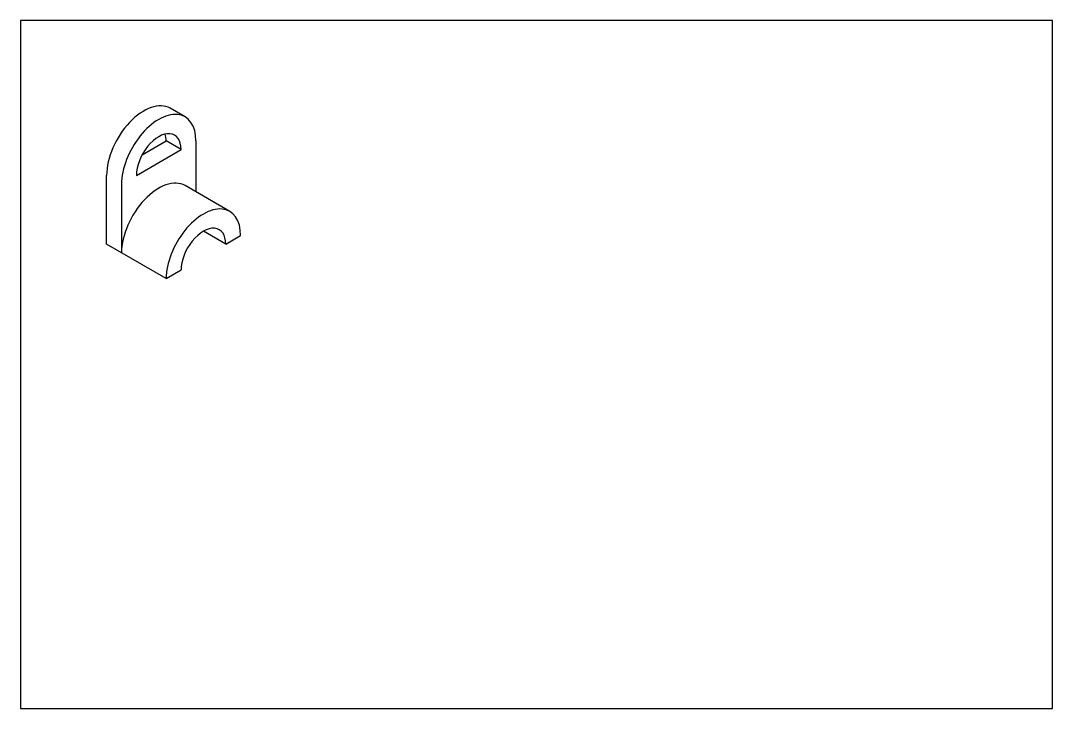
# Model space of a CAD drawing. Header units: millimetres. Extents: x 0 to 600, y 0 to 400.
import ezdxf

# ---------------------------------------------------------------- set-up
doc = ezdxf.new("R2010")
doc.units = ezdxf.units.MM
doc.layers.get('0').update_dxf_attribs({"true_color": 0xe7f0ff})

msp = doc.modelspace()

# ---------------------------------------------------------------- linework, layer by layer
for p, q in [((95.62, 344.02), (86.96, 349.02)), ((70.63, 321.91), (84.64, 330)), ((93.3, 325), (84.64, 330)), ((101.96, 330), (101.96, 300.36)), ((67.32, 310), (93.3, 325)), ((50, 270), (50, 310)), ((58.66, 305), (58.66, 265)), ((121.6, 289.02), (95.62, 304.02)), ((119.28, 270), (106.29, 277.5)), ((84.64, 250), (50, 270)), ((119.28, 270), (127.94, 275)), ((84.64, 250), (93.3, 255))]:
    msp.add_line(p, q)
msp.add_lwpolyline([(0, 0), (600, 0), (600, 400), (0, 400)], close=True)
for centre, major_axis, start_param, end_param in [((71.65, 322.5), (-15.31, -26.52), 3.141593, 5.497787), ((80.31, 317.5), (-15.31, -26.52), 2.356194, 5.497787), ((80.31, 317.5), (-9.19, -15.91), 2.356194, 5.497787), ((71.65, 322.5), (-9.19, -15.91), 2.356194, 2.65071), ((80.31, 277.5), (-15.31, -26.52), 3.141593, 5.497787), ((106.29, 262.5), (-15.31, -26.52), 2.356194, 5.497787), ((106.29, 262.5), (-9.19, -15.91), 2.356194, 5.497787)]:
    msp.add_ellipse(centre, major_axis=major_axis, ratio=0.57735, start_param=start_param, end_param=end_param)

doc.saveas('drawing.dxf')
